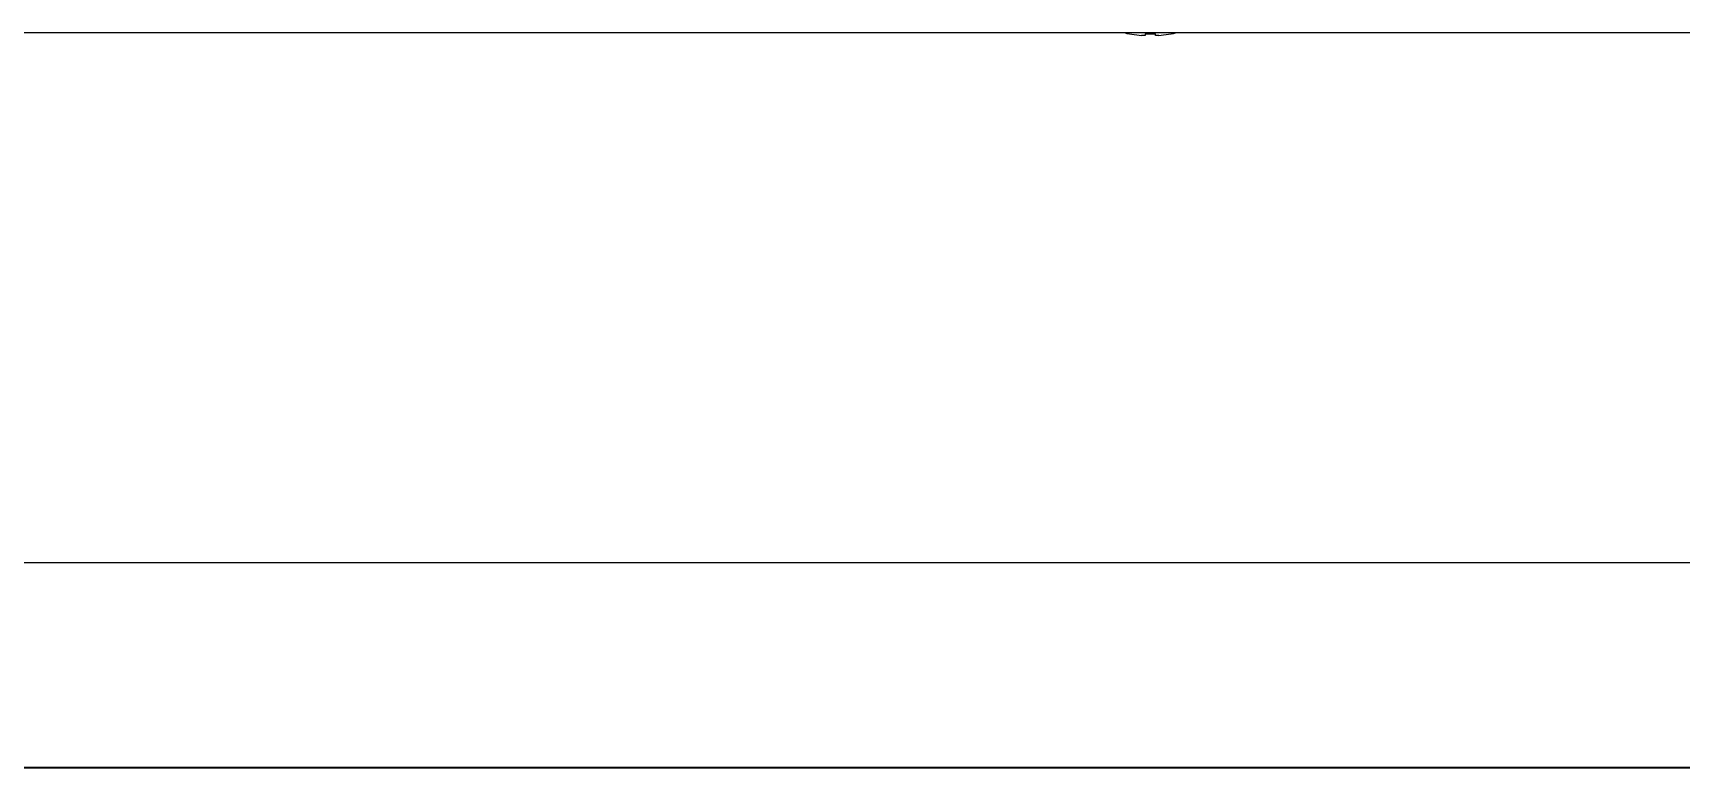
# Model space of a CAD drawing. Header units: millimetres. Extents: x 2974 to 5671, y 1205 to 3288.
# Drawn here: x 4254.63 to 4272.76, y 1684.14 to 1692.22 of the extents above; entities that cross this region are included whole.
import ezdxf

# ---------------------------------------------------------------- set-up
doc = ezdxf.new("R2010")
doc.units = ezdxf.units.MM
doc.linetypes.add('SLD-Solid', pattern=[0])
for name, color, linetype in [('0-RACK', 7, 'Continuous'), ('HOLE', 7, 'Continuous'), ('Layer 1', 7, 'Continuous')]:
    doc.layers.add(name, color=color, linetype=linetype)

# ---------------------------------------------------------------- blocks, each defined once
blk = doc.blocks.new('TOA')
at = {"layer": 'Layer 1', "color": 0}
for points in [[(2478.33, 390.95), (2142.09, 390.95)], [(2251.26, 390.95), (2251.43, 390.9), (2251.67, 390.85)], [(2251.67, 390.87), (2252.8, 390.71)], [(2251.67, 390.86), (2251.67, 390.86), (2251.67, 390.86), (2251.67, 390.86), (2251.67, 390.87)], [(2253.12, 390.87), (2253.12, 390.71), (2252.8, 390.71)], [(2253.12, 390.87), (2254.09, 390.87)], [(2254.41, 390.71), (2254.09, 390.71), (2254.09, 390.87)], [(2254.41, 390.71), (2255.53, 390.87)], [(2255.53, 390.87), (2255.53, 390.86), (2255.53, 390.86), (2255.54, 390.86), (2255.54, 390.85)], [(2255.54, 390.86), (2255.77, 390.91), (2255.94, 390.95)]]:
    blk.add_lwpolyline(points, dxfattribs=at)
blk = doc.blocks.new('fv200pp')
at = {"color": 7, "linetype": 'SLD-Solid', "lineweight": 15}
for p, q in [((-87.926, 21.166), (55.241, 21.166)), ((-13.409, 21.189), (-56.443, 21.189)), ((-13.409, 21.189), (-13.104, 21.189)), ((-13.104, 21.189), (-12.813, 21.189)), ((-12.813, 21.189), (-4.372, 21.189)), ((-4.372, 21.189), (-4.081, 21.189)), ((-4.081, 21.189), (-3.776, 21.189)), ((39.257, 21.189), (-3.776, 21.189))]:
    blk.add_line(p, q, dxfattribs=at)
for points, knots in [([(-13.409, 21.189), (-13.41, 21.189), (-13.45, 21.189), (-13.529, 21.189), (-13.619, 21.188), (-13.655, 21.172), (-13.666, 21.166)], [0, 0, 0, 0, 0.010482, 0.410099, 0.809921, 1, 1, 1, 1]), ([(-3.512, 21.166), (-3.514, 21.168), (-3.532, 21.181), (-3.59, 21.186), (-3.678, 21.19), (-3.744, 21.19), (-3.776, 21.189)], [0, 0, 0, 0, 0.043737, 0.346902, 0.684169, 1, 1, 1, 1])]:
    blk.add_open_spline(points, degree=3, knots=knots, dxfattribs=at)

msp = doc.modelspace()

# ---------------------------------------------------------------- linework, layer by layer
at = {"layer": '0-RACK', "color": 0, "linetype": 'Continuous'}
msp.add_line((4219.90353, 1686.39527, -0.02095), (4309.68042, 1686.39527, -0.02095), dxfattribs=at)
msp.add_line((4219.90353, 1686.39527, -0.02095), (4309.68042, 1686.39527, -0.02095), dxfattribs=at)

# ---------------------------------------------------------------- block references
at = {"extrusion": (-4.40822e-16, 0.000346206, 1), "xscale": 0.1181885410332423, "yscale": 0.1181885410332423, "zscale": 0.1181885410332423}
msp.add_blockref('TOA', (4000.56881, 1646.01651, 0.5935), dxfattribs=at)
at = {"layer": 'HOLE', "color": 0, "linetype": 'Continuous', "extrusion": (-4.40822e-16, 0.000346206, 1), "xscale": 0.3688626836118638, "yscale": 0.3688626836118638, "zscale": 0.3688626836118638}
msp.add_blockref('fv200pp', (4272.63168, 1676.32761, 0.61083), dxfattribs=at)

doc.saveas('drawing.dxf')
